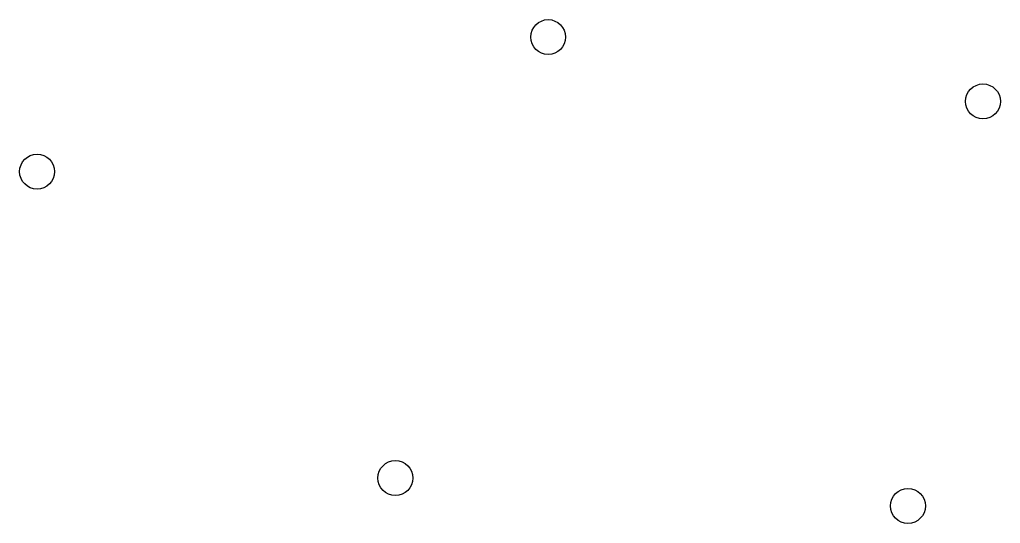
# Model space of a CAD drawing. Header units: millimetres. Extents: x 164 to 288, y -129 to -65.
import ezdxf

# ---------------------------------------------------------------- set-up
doc = ezdxf.new("R2010")
doc.units = ezdxf.units.MM

msp = doc.modelspace()

# ---------------------------------------------------------------- linework, layer by layer
at = {"linetype": 'CONTINUOUS'}
for centre in [(230.52, -67.43), (285.31, -75.53), (166.11, -84.37), (211.26, -122.96), (275.86, -126.47)]:
    msp.add_circle(centre, 2.2, dxfattribs=at)

doc.saveas('drawing.dxf')
